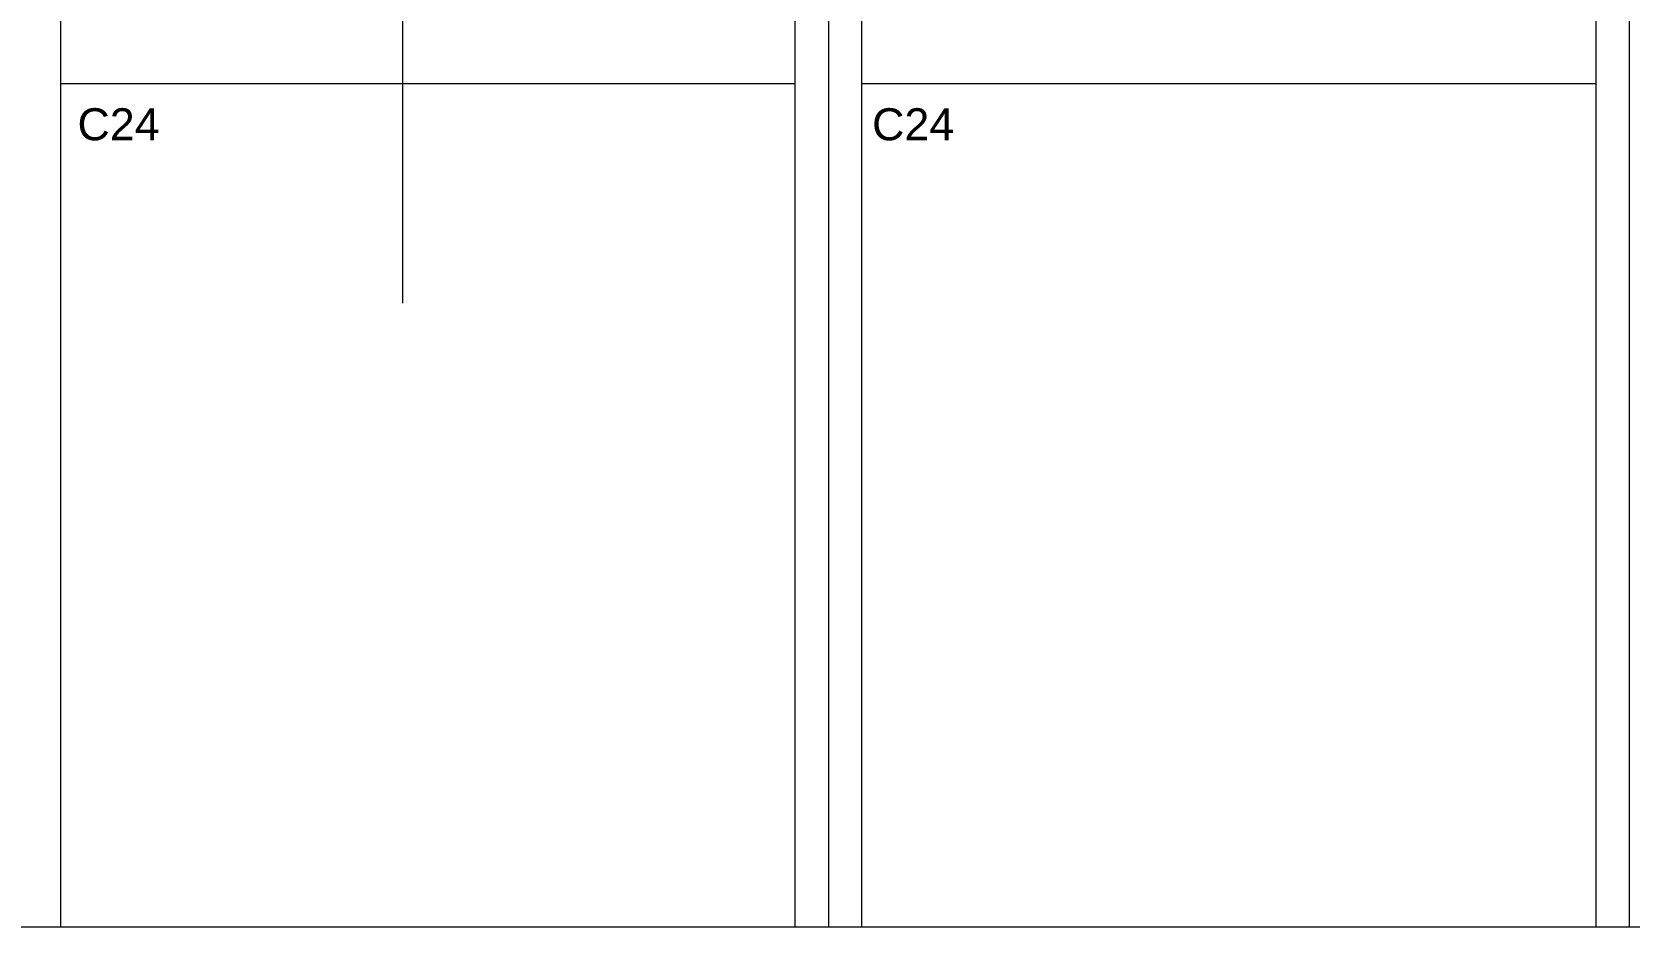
# Model space of a CAD drawing. Header units: millimetres. Extents: x 663313 to 1226001, y 1431724 to 1620898.
# Drawn here: x 663662.2 to 663668.18, y 1524731.77 to 1524735.12 of the extents above; entities that cross this region are included whole.
import ezdxf

# ---------------------------------------------------------------- set-up
doc = ezdxf.new("R2010")
doc.units = ezdxf.units.MM
doc.linetypes.add('Grid Line', pattern=[22.225, 12.7, -3.175, 3.175, -3.175])
doc.linetypes.add('XKITLINE00', pattern=[0])
doc.layers.add('000 - 0_HIDE_OBJ_FRAMING_DEF_SUB', color=1, linetype='Continuous', plot=False)
doc.layers.add('DIM', color=1, linetype='Continuous')
doc.layers.add('REVISE', color=3, linetype='Continuous')
doc.layers.add('Part', color=2, linetype='Continuous', lineweight=0)
doc.layers.add('S-GRID', color=1, linetype='Continuous', lineweight=9)
doc.styles.add('Arial', font='arial.ttf')

# ---------------------------------------------------------------- blocks, each defined once
blk = doc.blocks.new('*A2519973')
at = {"layer": '000 - 0_HIDE_OBJ_FRAMING_DEF_SUB', "linetype": 'XKITLINE00', "lineweight": 0}
blk.add_line((397.067264, -8.917964), (205.900536, -8.917964), dxfattribs=at)
blk = doc.blocks.new('3')
at = {"layer": '000 - 0_HIDE_OBJ_FRAMING_DEF_SUB', "lineweight": 0, "xscale": 0.15, "yscale": 0.15, "zscale": 0.15}
blk.add_blockref('*A2519973', (663572.3657, 1524733.1057), dxfattribs=at)

msp = doc.modelspace()

# ---------------------------------------------------------------- linework, layer by layer
at = {"layer": 'Part', "linetype": 'XKITLINE00', "lineweight": 0}
for p, q in [((663665.0566, 1524734.9281), (663662.3066, 1524734.9281)), ((663668.0566, 1524734.9281), (663665.3066, 1524734.9281))]:
    msp.add_line(p, q, dxfattribs=at)
at = {"layer": 'S-GRID', "linetype": 'Grid Line'}
msp.add_line((663663.5866, 1524745.7243), (663663.5866, 1524734.1061), dxfattribs=at)
at = {"layer": 'S-GRID', "color": 251, "linetype": 'Grid Line'}
for p, q in [((663665.1816, 1524740.1336), (663665.1816, 1524731.7681)), ((663668.1816, 1524740.1336), (663668.1816, 1524731.7681))]:
    msp.add_line(p, q, dxfattribs=at)
at = {"layer": 'S-GRID', "color": 4}
for points in [[(663662.3066, 1524731.7681), (663662.3066, 1524739.3781), (663662.0566, 1524739.3781), (663662.0566, 1524731.7681)], [(663665.3066, 1524731.7681), (663665.3066, 1524739.3781), (663665.0566, 1524739.3781), (663665.0566, 1524731.7681)], [(663668.1816, 1524739.3781), (663668.0566, 1524739.3781), (663668.0566, 1524731.7681)]]:
    msp.add_lwpolyline(points, dxfattribs=at)

# ---------------------------------------------------------------- block references
at = {"layer": 'DIM', "color": 2}
msp.add_blockref('3', (55.6308, 0), dxfattribs=at)

# ---------------------------------------------------------------- texts
at = {"layer": 'REVISE', "color": 3, "style": 'Arial'}
for p in [(663662.3685, 1524734.7164), (663665.3456, 1524734.7164)]:
    msp.add_text('C24', height=0.12, dxfattribs=at).set_placement(p)

doc.saveas('drawing.dxf')
